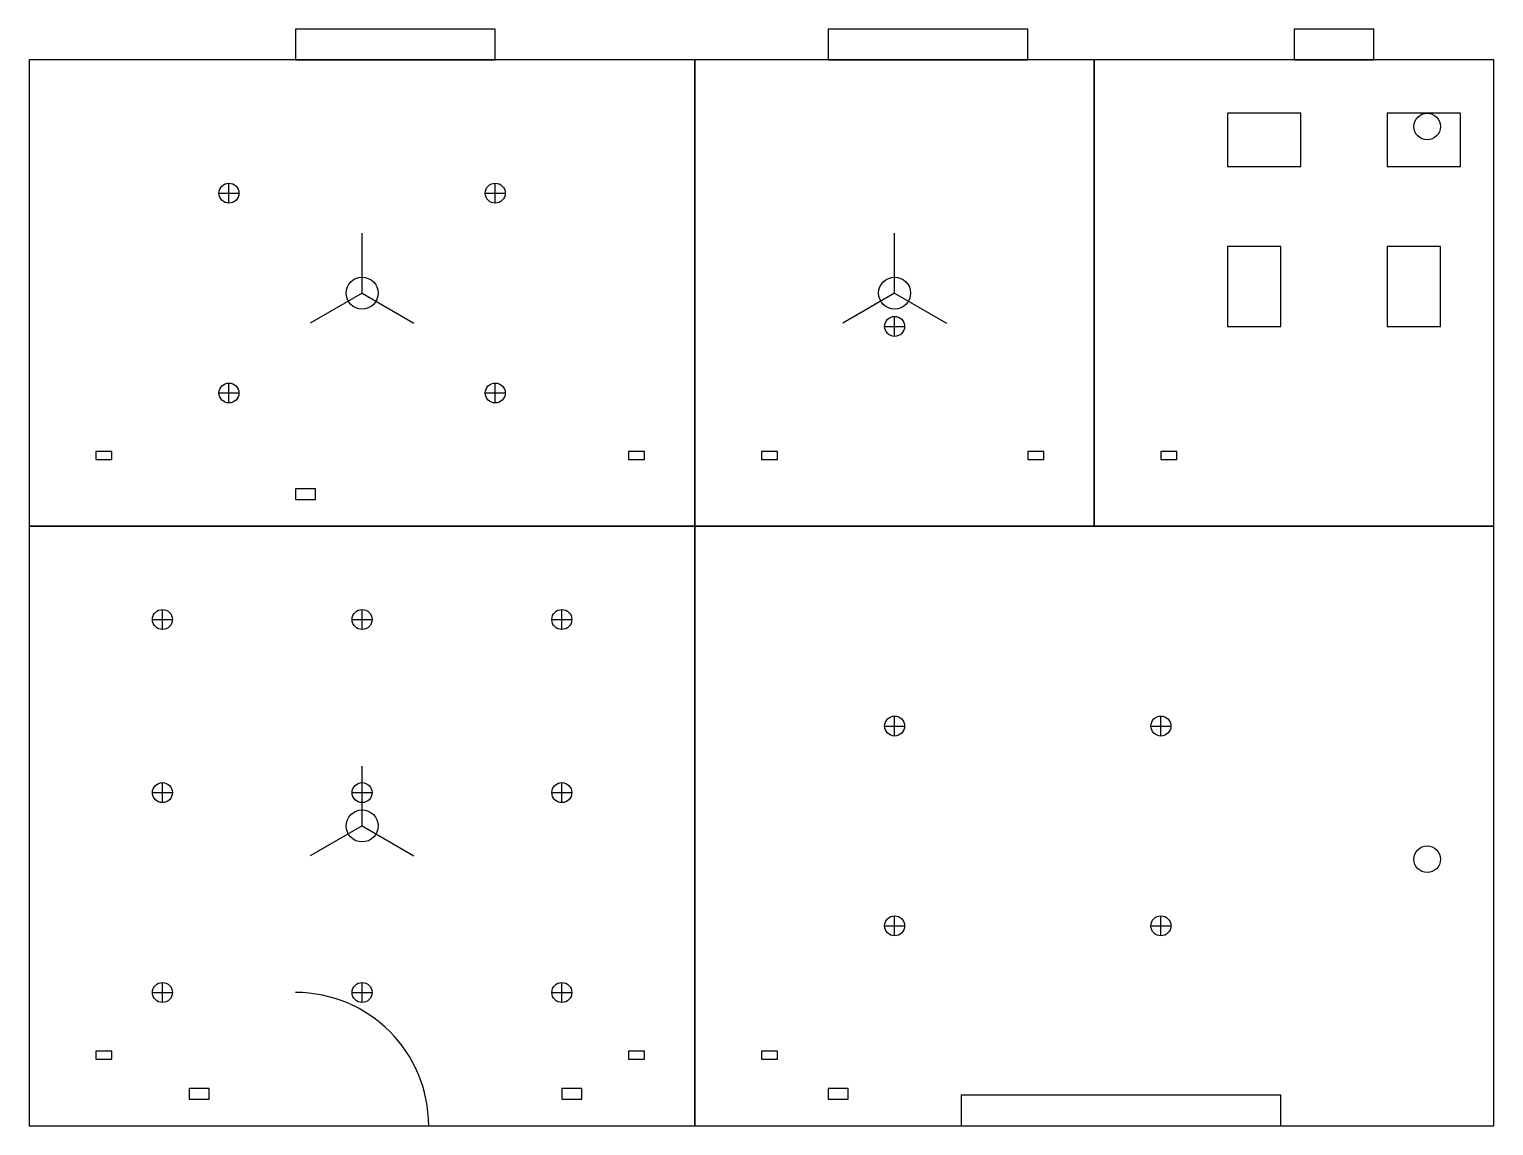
# Model space of a CAD drawing. Header units: millimetres. Extents: x 0 to 11000, y 0 to 8230.
import ezdxf

# ---------------------------------------------------------------- set-up
doc = ezdxf.new("R2010")
doc.units = ezdxf.units.MM
for name, color, linetype in [('A-DOOR', 1, 'Continuous'), ('A-GLAZ', 4, 'Continuous'), ('A-WALL', 7, 'Continuous'), ('CEILING_PLASTER', 9, 'Continuous'), ('E-FAN', 3, 'Continuous'), ('E-LITE', 2, 'Continuous'), ('E-SWCH', 5, 'Continuous'), ('FLOOR_FINISH', 8, 'Continuous'), ('PLUMBING', 6, 'Continuous')]:
    doc.layers.add(name, color=color, linetype=linetype)

# ---------------------------------------------------------------- blocks, each defined once
blk = doc.blocks.new('DOOR_1000X2100')
at = {"color": 1}
blk.add_line((0, 0), (1000, 0), dxfattribs=at)
blk.add_arc((0, 0), 1000, 0, 90, dxfattribs=at)
blk = doc.blocks.new('DOOR_900X2100')
at = {"color": 1}
blk.add_line((0, 0), (900, 0), dxfattribs=at)
blk = doc.blocks.new('DOOR_750X2100')
at = {"color": 1}
blk.add_line((0, 0), (750, 0), dxfattribs=at)
blk = doc.blocks.new('WINDOW_1500X1200')
at = {"color": 4}
blk.add_lwpolyline([(0, 0), (1500, 0), (1500, 230), (0, 230)], close=True, dxfattribs=at)
blk = doc.blocks.new('WINDOW_2400X1500')
at = {"color": 4}
blk.add_lwpolyline([(0, 0), (2400, 0), (2400, 230), (0, 230)], close=True, dxfattribs=at)
blk = doc.blocks.new('VENT_600X600')
at = {"color": 4}
blk.add_lwpolyline([(0, 0), (600, 0), (600, 230), (0, 230)], close=True, dxfattribs=at)
blk = doc.blocks.new('LIGHT_DOWNLIGHT')
at = {"color": 2}
for p, q in [((-75, 0), (75, 0)), ((0, -75), (0, 75))]:
    blk.add_line(p, q, dxfattribs=at)
blk.add_circle((0, 0), 75, dxfattribs=at)
blk = doc.blocks.new('FAN_CEILING')
at = {"color": 3}
for q in [(0, 450), (-389, -225), (389, -225)]:
    blk.add_line((0, 0), q, dxfattribs=at)
blk.add_circle((0, 0), 120, dxfattribs=at)
blk = doc.blocks.new('EXHAUST_FAN')
at = {"color": 3}
blk.add_circle((0, 0), 100, dxfattribs=at)
blk = doc.blocks.new('SWITCH_MODULAR')
at = {"color": 5}
blk.add_lwpolyline([(0, 0), (120, 0), (120, 60), (0, 60)], close=True, dxfattribs=at)
blk = doc.blocks.new('SOCKET_16A')
at = {"color": 5}
blk.add_lwpolyline([(0, 0), (150, 0), (150, 80), (0, 80)], close=True, dxfattribs=at)
blk = doc.blocks.new('WC_COMMODE')
at = {"color": 6}
blk.add_lwpolyline([(0, 0), (400, 0), (400, 600), (0, 600)], close=True, dxfattribs=at)
blk = doc.blocks.new('WASH_BASIN')
at = {"color": 6}
blk.add_lwpolyline([(0, 0), (550, 0), (550, 400), (0, 400)], close=True, dxfattribs=at)

msp = doc.modelspace()

# ---------------------------------------------------------------- linework, layer by layer
at = {"layer": 'A-WALL'}
for p, q in [((5000, 4500), (5000, 8000)), ((8000, 4500), (8000, 8000)), ((0, 4500), (11000, 4500)), ((5000, 0), (5000, 4500))]:
    msp.add_line(p, q, dxfattribs=at)
msp.add_lwpolyline([(0, 0), (11000, 0), (11000, 8000), (0, 8000)], close=True, dxfattribs=at)
at = {"layer": 'CEILING_PLASTER'}
msp.add_lwpolyline([(0, 0), (11000, 0), (11000, 8000), (0, 8000)], close=True, dxfattribs=at)
at = {"layer": 'FLOOR_FINISH'}
for points in [[(0, 4500), (5000, 4500), (5000, 8000), (0, 8000)], [(5000, 4500), (8000, 4500), (8000, 8000), (5000, 8000)], [(8000, 4500), (11000, 4500), (11000, 8000), (8000, 8000)], [(0, 0), (5000, 0), (5000, 4500), (0, 4500)], [(5000, 0), (11000, 0), (11000, 4500), (5000, 4500)]]:
    msp.add_lwpolyline(points, close=True, dxfattribs=at)

# ---------------------------------------------------------------- block references
at = {"layer": 'A-DOOR'}
for name, p in [('DOOR_900X2100', (2500, 4500)), ('DOOR_900X2100', (6000, 4500)), ('DOOR_750X2100', (8500, 4500)), ('DOOR_1000X2100', (2000, 0))]:
    msp.add_blockref(name, p, dxfattribs=at)
at = {"layer": 'A-GLAZ'}
for name, p in [('WINDOW_1500X1200', (2000, 8000)), ('WINDOW_1500X1200', (6000, 8000)), ('VENT_600X600', (9500, 8000)), ('WINDOW_2400X1500', (7000, 0))]:
    msp.add_blockref(name, p, dxfattribs=at)
at = {"layer": 'E-FAN'}
for name, p in [('EXHAUST_FAN', (10500, 7500)), ('FAN_CEILING', (2500, 6250)), ('FAN_CEILING', (6500, 6250)), ('FAN_CEILING', (2500, 2250)), ('EXHAUST_FAN', (10500, 2000))]:
    msp.add_blockref(name, p, dxfattribs=at)
at = {"layer": 'E-LITE'}
for p in [(1500, 7000), (3500, 7000), (6500, 6000), (1500, 5500), (3500, 5500), (1000, 3800), (2500, 3800), (4000, 3800), (6500, 3000), (8500, 3000), (1000, 2500), (2500, 2500), (4000, 2500), (6500, 1500), (8500, 1500), (1000, 1000), (2500, 1000), (4000, 1000)]:
    msp.add_blockref('LIGHT_DOWNLIGHT', p, dxfattribs=at)
at = {"layer": 'E-SWCH'}
for name, p in [('SWITCH_MODULAR', (500, 5000)), ('SWITCH_MODULAR', (4500, 5000)), ('SWITCH_MODULAR', (5500, 5000)), ('SWITCH_MODULAR', (7500, 5000)), ('SWITCH_MODULAR', (8500, 5000)), ('SOCKET_16A', (2000, 4700)), ('SWITCH_MODULAR', (500, 500)), ('SWITCH_MODULAR', (4500, 500)), ('SWITCH_MODULAR', (5500, 500)), ('SOCKET_16A', (1200, 200)), ('SOCKET_16A', (4000, 200)), ('SOCKET_16A', (6000, 200))]:
    msp.add_blockref(name, p, dxfattribs=at)
at = {"layer": 'PLUMBING'}
for name, p in [('WASH_BASIN', (9000, 7200)), ('WASH_BASIN', (10200, 7200)), ('WC_COMMODE', (9000, 6000)), ('WC_COMMODE', (10200, 6000))]:
    msp.add_blockref(name, p, dxfattribs=at)

doc.saveas('drawing.dxf')
